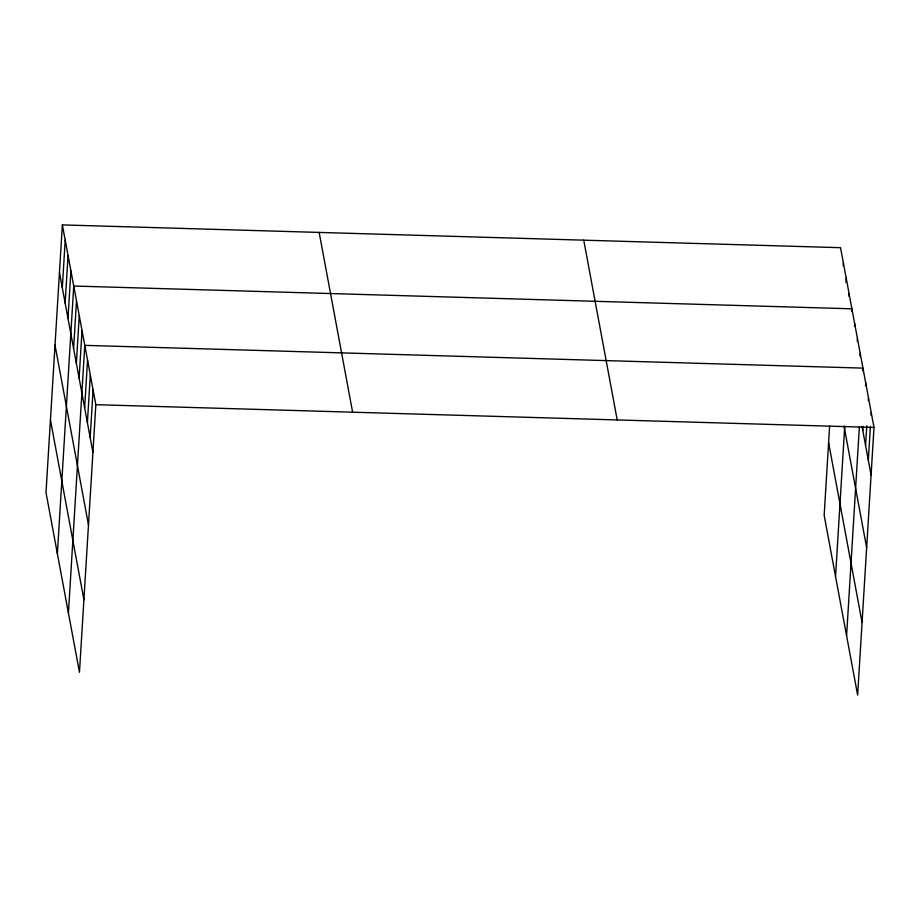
<?xml version="1.0" encoding="UTF-8"?>
<svg xmlns="http://www.w3.org/2000/svg" width="920" height="920" viewBox="0 0 920 920"><rect width="100%" height="100%" fill="white"/><g stroke="black" fill="none" stroke-linecap="round" stroke-linejoin="round"><path stroke-width="1.38" d="M62.364 224.905L46 492.545L79.465 672.313L95.841 404.673L62.364 224.905L840.535 247.687L874 427.455L857.635 695.094L824.159 515.327L829.621 426.098M62.307 287.81L65.216 240.189M65.147 303.094L68.057 255.472M67.988 318.366L70.909 270.744M57.373 553.667L73.749 286.028L851.908 308.809L851.736 311.604M73.6 348.484L76.509 300.863M76.36 363.308L79.27 315.686M79.12 378.143L82.029 330.522M68.425 612.996L84.79 345.356L862.96 368.126L862.787 370.933M84.64 407.801L87.549 360.18M87.4 422.636L90.309 375.015M90.16 437.46L93.07 389.85M843.203 265.765L843.375 262.97M845.963 282.452L846.227 278.242M848.895 296.32L849.068 293.526M835.544 576.449L844.732 426.236M854.507 326.439L854.668 323.633M857.268 341.262L857.44 338.468M860.027 356.097L860.2 353.291M846.584 635.766L859.36 426.914M862.799 430.572L863.063 426.374M865.547 385.756L865.72 382.961M865.57 445.406L866.766 425.799M868.307 400.591L868.48 397.785M868.331 460.241L870.377 426.627M871.067 415.426L871.24 412.62M95.841 404.673L874 427.455M862.051 426.535L871.091 475.065M844.043 426.247L866.651 547.676M828.609 442.716L862.074 622.483M583.74 240.166L617.205 419.934M319.159 232.427L352.624 412.194M59.455 272.527L92.92 452.295M55.016 345.138L88.481 524.906M50.439 419.945L83.904 599.713"/></g></svg>
